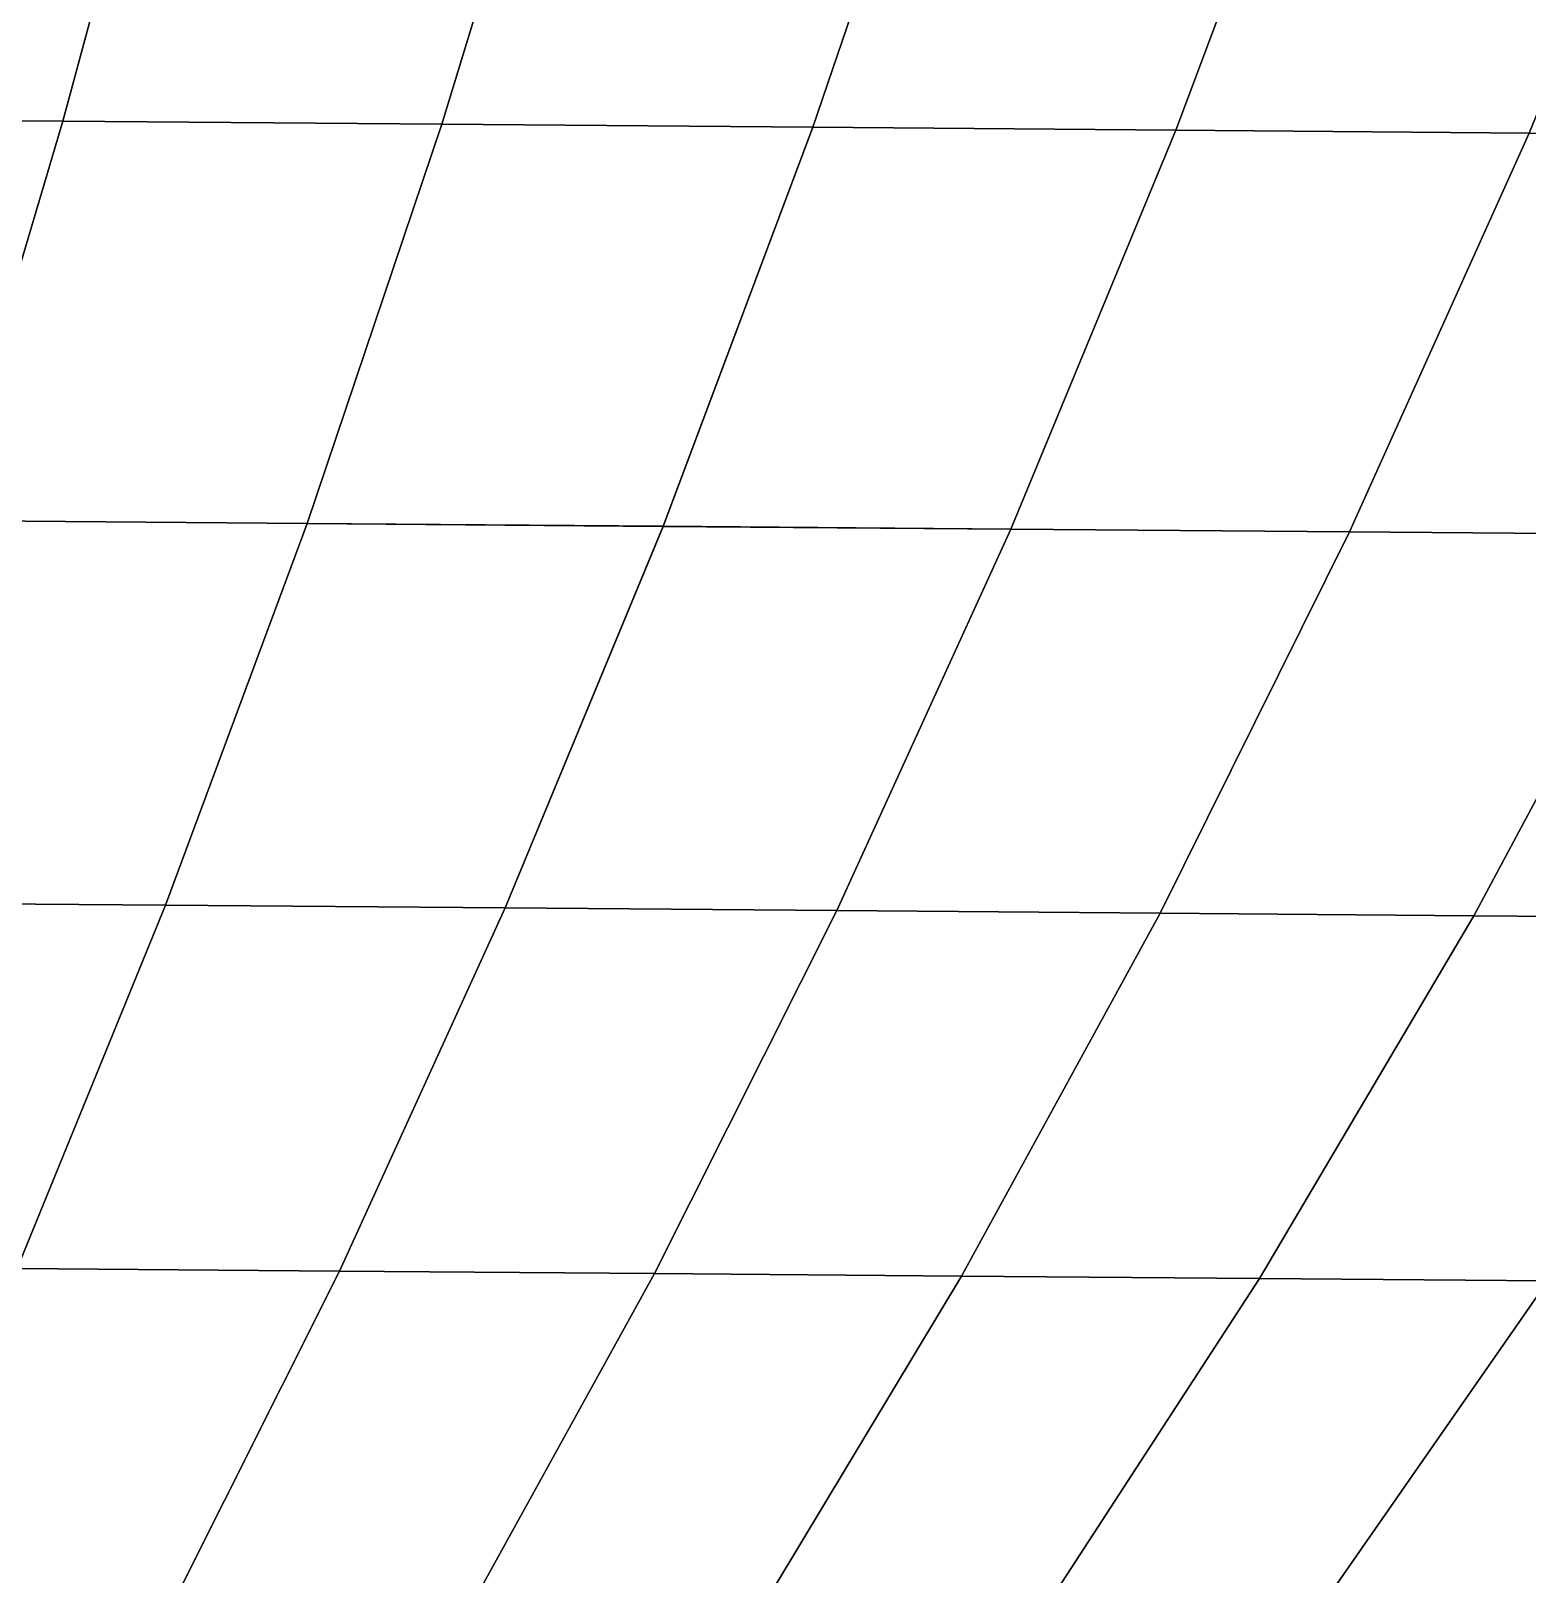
# Model space of a CAD drawing. Extents: x -1.93 to 1.93, y -1.97 to 1.95.
# Drawn here: x 0.4868 to 0.7567, y -1.4977 to -1.2195 of the extents above; entities that cross this region are included whole.
import ezdxf

# ---------------------------------------------------------------- set-up
doc = ezdxf.new("R2010")
doc.units = 0

msp = doc.modelspace()

# ---------------------------------------------------------------- linework, layer by layer
for points in [[(0.42309, -1.2352, 1.42762), (0.49262, -1.23576, 1.40466), (0.51286, -1.1608, 1.45953), (0.44062, -1.16021, 1.48339)], [(0.42309, -1.2352, -1.42762), (0.44062, -1.16021, -1.48339), (0.51286, -1.1608, -1.45953), (0.49262, -1.23576, -1.40466)], [(0.49262, -1.23576, 1.40466), (0.56094, -1.23632, 1.37831), (0.58385, -1.16137, 1.43215), (0.51286, -1.1608, 1.45953)], [(0.49262, -1.23576, -1.40466), (0.51286, -1.1608, -1.45953), (0.58385, -1.16137, -1.43215), (0.56094, -1.23632, -1.37831)], [(0.62787, -1.23686, 1.34863), (0.6534, -1.16193, 1.40132), (0.58385, -1.16137, 1.43215), (0.56094, -1.23632, 1.37831)], [(0.62787, -1.23686, -1.34863), (0.56094, -1.23632, -1.37831), (0.58385, -1.16137, -1.43215), (0.6534, -1.16193, -1.40132)], [(0.69328, -1.23739, 1.3157), (0.72136, -1.16248, 1.3671), (0.6534, -1.16193, 1.40132), (0.62787, -1.23686, 1.34863)], [(0.69328, -1.23739, -1.3157), (0.62787, -1.23686, -1.34863), (0.6534, -1.16193, -1.40132), (0.72136, -1.16248, -1.3671)], [(0.69328, -1.23739, 1.3157), (0.75699, -1.2379, 1.27961), (0.78756, -1.16302, 1.3296), (0.72136, -1.16248, 1.3671)], [(0.69328, -1.23739, -1.3157), (0.72136, -1.16248, -1.3671), (0.78756, -1.16302, -1.3296), (0.75699, -1.2379, -1.27961)], [(0.42309, -1.2352, 1.42762), (0.40455, -1.30722, 1.36842), (0.47119, -1.30776, 1.3464), (0.49262, -1.23576, 1.40466)], [(0.42309, -1.2352, -1.42762), (0.49262, -1.23576, -1.40466), (0.47119, -1.30776, -1.3464), (0.40455, -1.30722, -1.36842)], [(0.49262, -1.23576, 1.40466), (0.47119, -1.30776, 1.3464), (0.53668, -1.30829, 1.32115), (0.56094, -1.23632, 1.37831)], [(0.49262, -1.23576, -1.40466), (0.56094, -1.23632, -1.37831), (0.53668, -1.30829, -1.32115), (0.47119, -1.30776, -1.3464)], [(0.62787, -1.23686, 1.34863), (0.56094, -1.23632, 1.37831), (0.53668, -1.30829, 1.32115), (0.60084, -1.3088, 1.2927)], [(0.62787, -1.23686, -1.34863), (0.60084, -1.30881, -1.2927), (0.53668, -1.30829, -1.32115), (0.56094, -1.23632, -1.37831)], [(0.69328, -1.23739, 1.3157), (0.62787, -1.23686, 1.34863), (0.60084, -1.3088, 1.2927), (0.66353, -1.30931, 1.26114)], [(0.69328, -1.23739, -1.3157), (0.66353, -1.30931, -1.26114), (0.60084, -1.30881, -1.2927), (0.62787, -1.23686, -1.34863)], [(0.69328, -1.23739, 1.3157), (0.66353, -1.30931, 1.26114), (0.7246, -1.30981, 1.22655), (0.75699, -1.2379, 1.27961)], [(0.69328, -1.23739, -1.3157), (0.75699, -1.2379, -1.27961), (0.7246, -1.30981, -1.22655), (0.66353, -1.30931, -1.26114)], [(0.75699, -1.2379, 1.27961), (0.7246, -1.30981, 1.22655), (0.7839, -1.31028, 1.189), (0.81885, -1.2384, 1.24044)], [(0.75699, -1.2379, -1.27961), (0.81885, -1.2384, -1.24044), (0.7839, -1.31029, -1.189), (0.7246, -1.30981, -1.22655)], [(0.47119, -1.30776, 1.3464), (0.44863, -1.3766, 1.28491), (0.51113, -1.37711, 1.26081), (0.53668, -1.30829, 1.32115)], [(0.47119, -1.30776, -1.3464), (0.53668, -1.30829, -1.32115), (0.51113, -1.37711, -1.26081), (0.44863, -1.3766, -1.28491)], [(0.60084, -1.3088, 1.2927), (0.53668, -1.30829, 1.32115), (0.51113, -1.37711, 1.26081), (0.57236, -1.3776, 1.23366)], [(0.60084, -1.30881, -1.2927), (0.57236, -1.3776, -1.23366), (0.51113, -1.37711, -1.26081), (0.53668, -1.30829, -1.32115)], [(0.66353, -1.30931, 1.26114), (0.60084, -1.3088, 1.2927), (0.57236, -1.3776, 1.23366), (0.63218, -1.37808, 1.20354)], [(0.66353, -1.30931, -1.26114), (0.63218, -1.37809, -1.20354), (0.57236, -1.3776, -1.23366), (0.60084, -1.30881, -1.2927)], [(0.66353, -1.30931, 1.26114), (0.63218, -1.37808, 1.20354), (0.69046, -1.37856, 1.17053), (0.7246, -1.30981, 1.22655)], [(0.66353, -1.30931, -1.26114), (0.7246, -1.30981, -1.22655), (0.69046, -1.37856, -1.17053), (0.63218, -1.37809, -1.20354)], [(0.7246, -1.30981, 1.22655), (0.69046, -1.37856, 1.17053), (0.74706, -1.37901, 1.1347), (0.7839, -1.31028, 1.189)], [(0.7246, -1.30981, -1.22655), (0.7839, -1.31029, -1.189), (0.74705, -1.37901, -1.1347), (0.69046, -1.37856, -1.17053)], [(0.84128, -1.31075, -1.14858), (0.80181, -1.37946, -1.09612), (0.74705, -1.37901, -1.1347), (0.7839, -1.31029, -1.189)], [(0.84128, -1.31075, 1.14858), (0.7839, -1.31028, 1.189), (0.74706, -1.37901, 1.1347), (0.80181, -1.37946, 1.09612)], [(0.42499, -1.44212, 1.22031), (0.48434, -1.4426, 1.19742), (0.51113, -1.37711, 1.26081), (0.44863, -1.3766, 1.28491)], [(0.42499, -1.44212, -1.22031), (0.44863, -1.3766, -1.28491), (0.51113, -1.37711, -1.26081), (0.48434, -1.4426, -1.19742)], [(0.54249, -1.44307, 1.17164), (0.57236, -1.3776, 1.23366), (0.51113, -1.37711, 1.26081), (0.48434, -1.4426, 1.19742)], [(0.54249, -1.44307, -1.17164), (0.48434, -1.4426, -1.19742), (0.51113, -1.37711, -1.26081), (0.57236, -1.3776, -1.23366)], [(0.59931, -1.44353, 1.14303), (0.63218, -1.37808, 1.20354), (0.57236, -1.3776, 1.23366), (0.54249, -1.44307, 1.17164)], [(0.59931, -1.44353, -1.14303), (0.54249, -1.44307, -1.17164), (0.57236, -1.3776, -1.23366), (0.63218, -1.37809, -1.20354)], [(0.59931, -1.44353, 1.14303), (0.65466, -1.44398, 1.11168), (0.69046, -1.37856, 1.17053), (0.63218, -1.37808, 1.20354)], [(0.59931, -1.44353, -1.14303), (0.63218, -1.37809, -1.20354), (0.69046, -1.37856, -1.17053), (0.65466, -1.44398, -1.11168)], [(0.65466, -1.44398, 1.11168), (0.70841, -1.44441, 1.07765), (0.74706, -1.37901, 1.1347), (0.69046, -1.37856, 1.17053)], [(0.65466, -1.44398, -1.11168), (0.69046, -1.37856, -1.17053), (0.74705, -1.37901, -1.1347), (0.70841, -1.44441, -1.07765)], [(0.76041, -1.44483, 1.04101), (0.80181, -1.37946, 1.09612), (0.74706, -1.37901, 1.1347), (0.70841, -1.44441, 1.07765)], [(0.76041, -1.44483, -1.04102), (0.70841, -1.44441, -1.07765), (0.74705, -1.37901, -1.1347), (0.80181, -1.37946, -1.09612)], [(0.51134, -1.50517, 1.10683), (0.54249, -1.44307, 1.17164), (0.48434, -1.4426, 1.19742), (0.4564, -1.50472, 1.13119)], [(0.51134, -1.50517, -1.10683), (0.4564, -1.50472, -1.13119), (0.48434, -1.4426, -1.19742), (0.54249, -1.44307, -1.17164)], [(0.56502, -1.5056, 1.07981), (0.59931, -1.44353, 1.14303), (0.54249, -1.44307, 1.17164), (0.51134, -1.50517, 1.10683)], [(0.56502, -1.5056, -1.07981), (0.51134, -1.50517, -1.10683), (0.54249, -1.44307, -1.17164), (0.59931, -1.44353, -1.14303)], [(0.56502, -1.5056, 1.07981), (0.6173, -1.50602, 1.05019), (0.65466, -1.44398, 1.11168), (0.59931, -1.44353, 1.14303)], [(0.56502, -1.5056, -1.07981), (0.59931, -1.44353, -1.14303), (0.65466, -1.44398, -1.11168), (0.6173, -1.50602, -1.05019)], [(0.6173, -1.50602, 1.05019), (0.66808, -1.50644, 1.01804), (0.70841, -1.44441, 1.07765), (0.65466, -1.44398, 1.11168)], [(0.6173, -1.50602, -1.05019), (0.65466, -1.44398, -1.11168), (0.70841, -1.44441, -1.07765), (0.66808, -1.50644, -1.01804)], [(0.71721, -1.50683, 0.98343), (0.76041, -1.44483, 1.04101), (0.70841, -1.44441, 1.07765), (0.66808, -1.50644, 1.01804)], [(0.71721, -1.50683, -0.98344), (0.66808, -1.50644, -1.01804), (0.70841, -1.44441, -1.07765), (0.76041, -1.44483, -1.04102)], [(0.76458, -1.50722, 0.94646), (0.81056, -1.44524, 1.00187), (0.76041, -1.44483, 1.04101), (0.71721, -1.50683, 0.98343)], [(0.76458, -1.50722, -0.94646), (0.71721, -1.50683, -0.98344), (0.76041, -1.44483, -1.04102), (0.81056, -1.44524, -1.00188)]]:
    msp.add_3dface(points)

doc.saveas('drawing.dxf')
